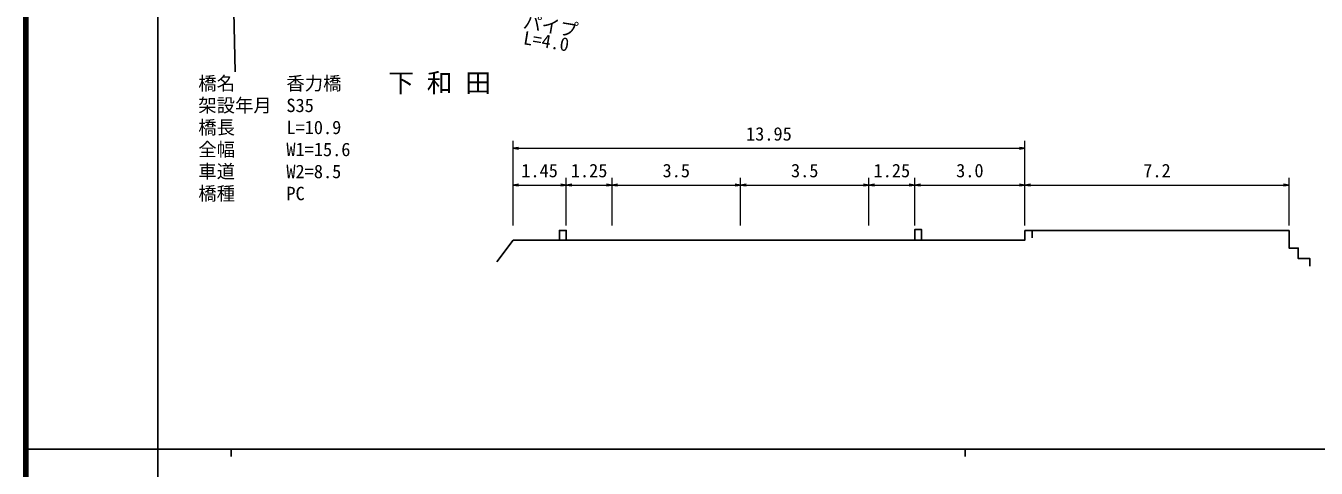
# Model space of a CAD drawing. Units: millimetres at full size, sheet at 1:1000, with parts at other scales. Extents: x -29784078 to 680000, y -218675413 to 380000.
# Drawn here: x 40000 to 215821, y 202409 to 262647 of the extents above; entities that cross this region are included whole.
import ezdxf
from ezdxf.enums import TextEntityAlignment as Align

# ---------------------------------------------------------------- set-up
doc = ezdxf.new("R2010")
doc.units = ezdxf.units.MM
doc.header["$LTSCALE"] = 1000
for name, color, linetype, lineweight in [('M-BGD', 7, 'Continuous', 25), ('M-BMK-OTRS', 5, 'Continuous', 25), ('M-STR-HTXT', 7, 'Continuous', 13), ('M-TTL', 2, 'Continuous', 140), ('M-TTL-BAND', 7, 'Continuous', 25)]:
    doc.layers.add(name, color=color, linetype=linetype, lineweight=lineweight)
doc.layers.add('M-BMK-HTXT', color=7, linetype='Continuous')
doc.styles.add('ＭＳ ゴシック', font='')
doc.styles.get('ＭＳ ゴシック').set_extended_font_data('MS Gothic')

# ---------------------------------------------------------------- blocks, each defined once
blk = doc.blocks.new('open_arrow')
at = {"color": 0, "linetype": 'Continuous', "lineweight": -2}
blk.add_lwpolyline([(7.5, 1.25), (0, 0), (7.5, -1.25)], dxfattribs=at)

msp = doc.modelspace()

# ---------------------------------------------------------------- linework, layer by layer
at = {"layer": 'M-BGD'}
for p, q in [((177105, 234762), (177105, 233765)), ((106384, 233468), (104163, 230487))]:
    msp.add_line(p, q, dxfattribs=at)
for points in [[(106384, 233468), (176134, 233468), (176134, 234762), (212134, 234762), (212134, 232380), (213370, 232380), (213370, 230957), (214965, 230957), (214965, 229925)], [(113634, 233468), (113634, 234778), (112712, 234778), (112712, 233468)], [(161134, 233468), (161134, 234917), (162020, 234917), (162020, 233468)]]:
    msp.add_lwpolyline(points, dxfattribs=at)
at = {"layer": 'M-BMK-OTRS'}
msp.add_line((68539, 256393), (66846, 329958), dxfattribs=at)
at = {"layer": 'M-STR-HTXT'}
for p, q in [((106384, 235468), (106384, 246968)), ((176134, 235468), (176134, 246968)), ((106384, 245968), (176134, 245968)), ((106384, 235468), (106384, 241968)), ((106384, 240968), (113634, 240968)), ((113634, 235468), (113634, 241968)), ((113634, 235468), (113634, 241968)), ((113634, 240968), (119884, 240968)), ((119884, 235468), (119884, 241968)), ((119884, 235468), (119884, 241968)), ((119884, 240968), (137384, 240968)), ((137384, 235468), (137384, 241968)), ((137384, 240968), (154884, 240968)), ((154884, 235468), (154884, 241968)), ((154884, 235468), (154884, 241968)), ((154884, 240968), (161134, 240968)), ((161134, 235468), (161134, 241968)), ((161134, 235468), (161134, 241968)), ((161134, 240968), (176134, 240968)), ((176134, 235468), (176134, 241968)), ((176134, 240968), (212134, 240968)), ((212134, 235468), (212134, 241968))]:
    msp.add_line(p, q, dxfattribs=at)
at = {"layer": 'M-TTL'}
msp.add_line((40000, 380000), (40000, 20000), dxfattribs=at)
at = {"layer": 'M-TTL-BAND'}
for p, q in [((58000, 370000), (58000, 20000)), ((40000, 205000), (579000, 205000)), ((68000, 205000), (68000, 204000)), ((168000, 205000), (168000, 204000))]:
    msp.add_line(p, q, dxfattribs=at)

# ---------------------------------------------------------------- block references
at = {"layer": 'M-STR-HTXT', "xscale": 100, "yscale": 100}
for p in [(106384, 245968), (106384, 240968), (113634, 240968), (119884, 240968), (137384, 240968), (154884, 240968), (161134, 240968), (176134, 240968)]:
    msp.add_blockref('open_arrow', p, dxfattribs=at)
at = {"layer": 'M-STR-HTXT', "xscale": 100, "yscale": 100, "rotation": 180}
for p in [(176134, 245968), (113634, 240968), (119884, 240968), (137384, 240968), (154884, 240968), (161134, 240968), (176134, 240968), (212134, 240968)]:
    msp.add_blockref('open_arrow', p, dxfattribs=at)

# ---------------------------------------------------------------- texts
at = {"layer": 'M-BMK-HTXT', "style": 'ＭＳ ゴシック'}
msp.add_text('下 和 田', height=2566, dxfattribs=at).set_placement((89391, 252838), align=Align.BOTTOM_LEFT)
at = {"layer": 'M-STR-HTXT', "style": 'ＭＳ ゴシック'}
for s, rotation, p in [('パイプ', 350.593, (107569, 261779)), ('L=4.0', 350.762, (107616, 259606))]:
    msp.add_text(s, height=1833, rotation=rotation, dxfattribs=at).set_placement(p, align=Align.BOTTOM_LEFT)
for s, p in [('橋名', (63504, 253348)), ('香力橋', (75504, 253348)), ('架設年月', (63504, 250348)), ('S35', (75504, 250348)), ('橋長', (63504, 247348)), ('L=10.9', (75504, 247348)), ('13.95', (138134, 246468)), ('全幅', (63504, 244348)), ('W1=15.6', (75504, 244348)), ('車道', (63504, 241348)), ('W2=8.5', (75504, 241348)), ('1.45', (107509, 241468)), ('1.25', (114259, 241468)), ('3.5', (126759, 241468)), ('3.5', (144259, 241468)), ('1.25', (155509, 241468)), ('3.0', (166759, 241468)), ('7.2', (192259, 241468)), ('橋種', (63504, 238348)), ('PC', (75504, 238348))]:
    msp.add_text(s, height=1833, dxfattribs=at).set_placement(p, align=Align.BOTTOM_LEFT)

doc.saveas('drawing.dxf')
